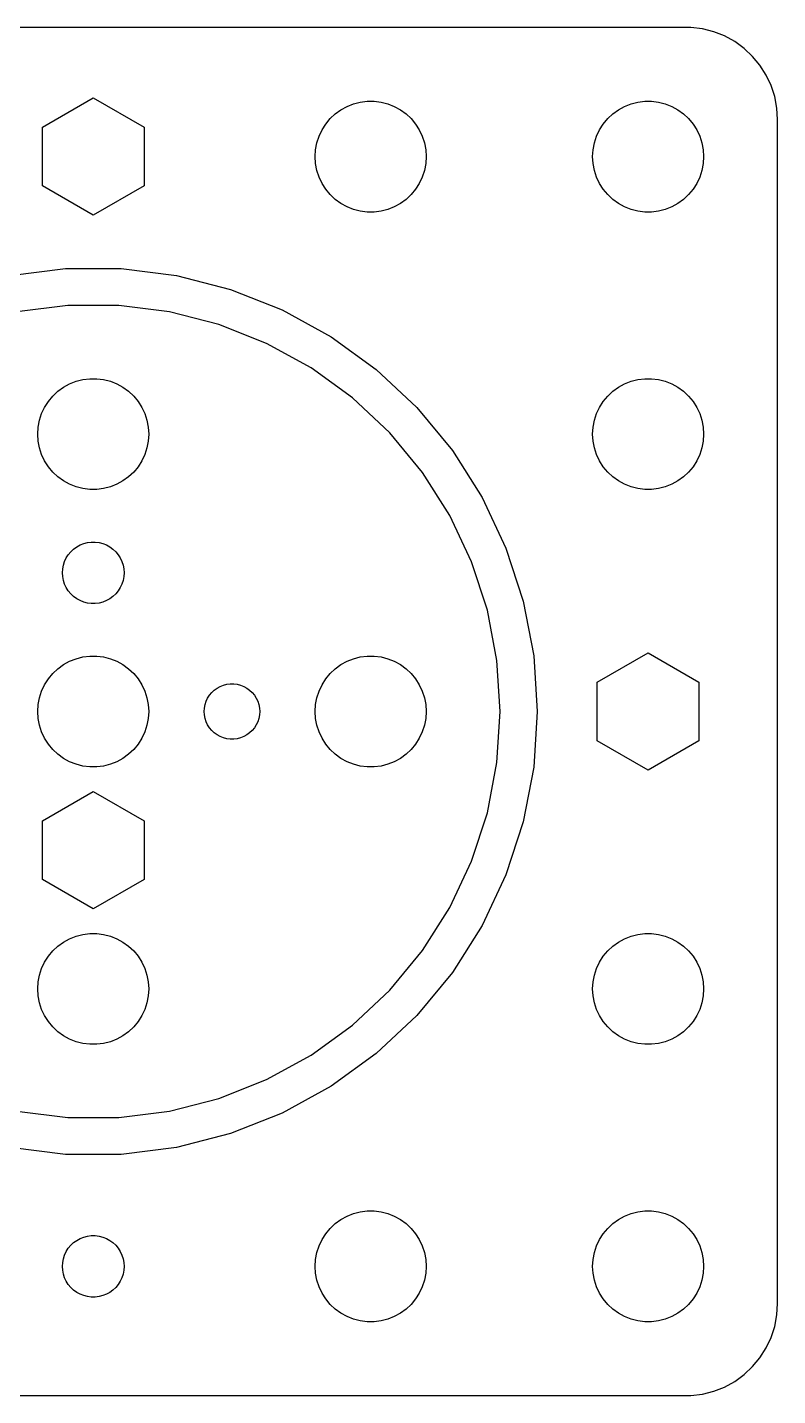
# Model space of a CAD drawing. Header units: metres. Extents: x -37 to 37, y -37 to 289.
# Drawn here: x -3.6 to 37, y 215 to 289 of the extents above; entities that cross this region are included whole.
import ezdxf

# ---------------------------------------------------------------- set-up
doc = ezdxf.new("R2010")
doc.units = ezdxf.units.M

msp = doc.modelspace()

# ---------------------------------------------------------------- linework, layer by layer
for p, q in [((32.3139, 288.99), (-32.3139, 288.99)), ((32.9369, 288.911), (32.3139, 288.99)), ((33.5451, 288.755), (32.9369, 288.911)), ((34.1289, 288.524), (33.5451, 288.755)), ((34.6791, 288.222), (34.1289, 288.524)), ((35.1871, 287.853), (34.6791, 288.222)), ((35.6448, 287.423), (35.1871, 287.853)), ((36.0451, 286.939), (35.6448, 287.423)), ((36.3815, 286.409), (36.0451, 286.939)), ((36.6489, 285.841), (36.3815, 286.409)), ((36.8429, 285.243), (36.6489, 285.841)), ((-2.74832, 283.587), (0, 285.173)), ((0, 285.173), (2.74832, 283.587)), ((13.7227, 284.714), (14.0729, 284.853)), ((14.0729, 284.853), (14.4379, 284.947)), ((14.4379, 284.947), (14.8116, 284.994)), ((14.8116, 284.994), (15.1884, 284.994)), ((15.1884, 284.994), (15.5621, 284.947)), ((15.5621, 284.947), (15.927, 284.853)), ((15.927, 284.853), (16.2773, 284.714)), ((28.7227, 284.714), (29.0729, 284.853)), ((29.0729, 284.853), (29.4379, 284.947)), ((29.4379, 284.947), (29.8116, 284.994)), ((29.8116, 284.994), (30.1884, 284.994)), ((30.1884, 284.994), (30.5621, 284.947)), ((30.5621, 284.947), (30.927, 284.853)), ((30.927, 284.853), (31.2773, 284.714)), ((36.9606, 284.627), (36.8429, 285.243)), ((12.8131, 284.054), (13.0877, 284.312)), ((13.0877, 284.312), (13.3925, 284.533)), ((13.3925, 284.533), (13.7227, 284.714)), ((16.2773, 284.714), (16.6075, 284.533)), ((16.6075, 284.533), (16.9123, 284.312)), ((16.9123, 284.312), (17.1869, 284.054)), ((27.8131, 284.054), (28.0877, 284.312)), ((28.0877, 284.312), (28.3925, 284.533)), ((28.3925, 284.533), (28.7227, 284.714)), ((31.2773, 284.714), (31.6075, 284.533)), ((31.6075, 284.533), (31.9123, 284.312)), ((31.9123, 284.312), (32.1869, 284.054)), ((37, 284), (36.9606, 284.627)), ((-2.74832, 280.413), (-2.74832, 283.587)), ((2.74832, 283.587), (2.74832, 280.413)), ((12.2107, 283.104), (12.3711, 283.445)), ((12.3711, 283.445), (12.5729, 283.763)), ((12.5729, 283.763), (12.8131, 284.054)), ((17.1869, 284.054), (17.427, 283.763)), ((17.427, 283.763), (17.6289, 283.445)), ((17.6289, 283.445), (17.7893, 283.104)), ((27.2107, 283.104), (27.3711, 283.445)), ((27.3711, 283.445), (27.5729, 283.763)), ((27.5729, 283.763), (27.8131, 284.054)), ((32.1869, 284.054), (32.427, 283.763)), ((32.427, 283.763), (32.6289, 283.445)), ((32.6289, 283.445), (32.7893, 283.104)), ((37, 220), (37, 284)), ((12.0237, 282.376), (12.0942, 282.746)), ((12.0942, 282.746), (12.2107, 283.104)), ((17.7893, 283.104), (17.9057, 282.746)), ((17.9057, 282.746), (17.9763, 282.376)), ((27.0237, 282.376), (27.0942, 282.746)), ((27.0942, 282.746), (27.2107, 283.104)), ((32.7893, 283.104), (32.9057, 282.746)), ((32.9057, 282.746), (32.9763, 282.376)), ((12, 282), (12.0237, 282.376)), ((12.0237, 281.624), (12, 282)), ((17.9763, 282.376), (18, 282)), ((18, 282), (17.9763, 281.624)), ((27, 282), (27.0237, 282.376)), ((27.0237, 281.624), (27, 282)), ((32.9763, 282.376), (33, 282)), ((33, 282), (32.9763, 281.624)), ((12.0942, 281.254), (12.0237, 281.624)), ((12.2107, 280.896), (12.0942, 281.254)), ((17.9057, 281.254), (17.7893, 280.896)), ((17.9763, 281.624), (17.9057, 281.254)), ((27.0942, 281.254), (27.0237, 281.624)), ((27.2107, 280.896), (27.0942, 281.254)), ((32.9057, 281.254), (32.7893, 280.896)), ((32.9763, 281.624), (32.9057, 281.254)), ((0, 278.827), (-2.74832, 280.413)), ((2.74832, 280.413), (0, 278.827)), ((12.3711, 280.555), (12.2107, 280.896)), ((12.5729, 280.237), (12.3711, 280.555)), ((17.6289, 280.555), (17.427, 280.237)), ((17.7893, 280.896), (17.6289, 280.555)), ((27.3711, 280.555), (27.2107, 280.896)), ((27.5729, 280.237), (27.3711, 280.555)), ((32.6289, 280.555), (32.427, 280.237)), ((32.7893, 280.896), (32.6289, 280.555)), ((12.8131, 279.946), (12.5729, 280.237)), ((13.0877, 279.688), (12.8131, 279.946)), ((13.3925, 279.467), (13.0877, 279.688)), ((16.9123, 279.688), (16.6075, 279.467)), ((17.1869, 279.946), (16.9123, 279.688)), ((17.427, 280.237), (17.1869, 279.946)), ((27.8131, 279.946), (27.5729, 280.237)), ((28.0877, 279.688), (27.8131, 279.946)), ((28.3925, 279.467), (28.0877, 279.688)), ((31.9123, 279.688), (31.6075, 279.467)), ((32.1869, 279.946), (31.9123, 279.688)), ((32.427, 280.237), (32.1869, 279.946)), ((13.7227, 279.286), (13.3925, 279.467)), ((14.0729, 279.147), (13.7227, 279.286)), ((14.4379, 279.053), (14.0729, 279.147)), ((14.8116, 279.006), (14.4379, 279.053)), ((15.1884, 279.006), (14.8116, 279.006)), ((15.5621, 279.053), (15.1884, 279.006)), ((15.927, 279.147), (15.5621, 279.053)), ((16.2773, 279.286), (15.927, 279.147)), ((16.6075, 279.467), (16.2773, 279.286)), ((28.7227, 279.286), (28.3925, 279.467)), ((29.0729, 279.147), (28.7227, 279.286)), ((29.4379, 279.053), (29.0729, 279.147)), ((29.8116, 279.006), (29.4379, 279.053)), ((30.1884, 279.006), (29.8116, 279.006)), ((30.5621, 279.053), (30.1884, 279.006)), ((30.927, 279.147), (30.5621, 279.053)), ((31.2773, 279.286), (30.927, 279.147)), ((31.6075, 279.467), (31.2773, 279.286)), ((-4.49715, 275.575), (-1.50696, 275.953)), ((-1.50696, 275.953), (1.50696, 275.953)), ((1.50696, 275.953), (4.49715, 275.575)), ((4.49715, 275.575), (7.4164, 274.825)), ((7.4164, 274.825), (10.2187, 273.716)), ((-1.38138, 273.957), (-4.12238, 273.61)), ((1.38138, 273.957), (-1.38138, 273.957)), ((4.12238, 273.61), (1.38138, 273.957)), ((6.79837, 272.923), (4.12238, 273.61)), ((10.2187, 273.716), (12.8598, 272.264)), ((9.36714, 271.906), (6.79837, 272.923)), ((12.8598, 272.264), (15.2982, 270.492)), ((11.7882, 270.575), (9.36714, 271.906)), ((14.0233, 268.951), (11.7882, 270.575)), ((15.2982, 270.492), (17.4952, 268.429)), ((-2.1869, 269.054), (-1.91226, 269.312)), ((-1.91226, 269.312), (-1.60747, 269.533)), ((-1.60747, 269.533), (-1.27733, 269.714)), ((-1.27733, 269.714), (-0.927048, 269.853)), ((-0.927048, 269.853), (-0.562134, 269.947)), ((-0.562134, 269.947), (-0.18837, 269.994)), ((-0.18837, 269.994), (0.18837, 269.994)), ((0.18837, 269.994), (0.562134, 269.947)), ((0.562134, 269.947), (0.927048, 269.853)), ((0.927048, 269.853), (1.27733, 269.714)), ((1.27733, 269.714), (1.60747, 269.533)), ((1.60747, 269.533), (1.91226, 269.312)), ((1.91226, 269.312), (2.1869, 269.054)), ((27.8131, 269.054), (28.0877, 269.312)), ((28.0877, 269.312), (28.3925, 269.533)), ((28.3925, 269.533), (28.7227, 269.714)), ((28.7227, 269.714), (29.0729, 269.853)), ((29.0729, 269.853), (29.4379, 269.947)), ((29.4379, 269.947), (29.8116, 269.994)), ((29.8116, 269.994), (30.1884, 269.994)), ((30.1884, 269.994), (30.5621, 269.947)), ((30.5621, 269.947), (30.927, 269.853)), ((30.927, 269.853), (31.2773, 269.714)), ((31.2773, 269.714), (31.6075, 269.533)), ((31.6075, 269.533), (31.9123, 269.312)), ((31.9123, 269.312), (32.1869, 269.054)), ((-2.62891, 268.445), (-2.42705, 268.763)), ((-2.42705, 268.763), (-2.1869, 269.054)), ((2.1869, 269.054), (2.42705, 268.763)), ((2.42705, 268.763), (2.62891, 268.445)), ((16.0373, 267.06), (14.0233, 268.951)), ((27.3711, 268.445), (27.5729, 268.763)), ((27.5729, 268.763), (27.8131, 269.054)), ((32.1869, 269.054), (32.427, 268.763)), ((32.427, 268.763), (32.6289, 268.445)), ((-2.90575, 267.746), (-2.78932, 268.104)), ((-2.78932, 268.104), (-2.62891, 268.445)), ((2.62891, 268.445), (2.78932, 268.104)), ((2.78932, 268.104), (2.90575, 267.746)), ((17.4952, 268.429), (19.4164, 266.107)), ((27.0942, 267.746), (27.2107, 268.104)), ((27.2107, 268.104), (27.3711, 268.445)), ((32.6289, 268.445), (32.7893, 268.104)), ((32.7893, 268.104), (32.9057, 267.746)), ((-3, 267), (-2.97633, 267.376)), ((-2.97633, 267.376), (-2.90575, 267.746)), ((2.90575, 267.746), (2.97633, 267.376)), ((2.97633, 267.376), (3, 267)), ((27, 267), (27.0237, 267.376)), ((27.0237, 267.376), (27.0942, 267.746)), ((32.9057, 267.746), (32.9763, 267.376)), ((32.9763, 267.376), (33, 267)), ((-2.97633, 266.624), (-3, 267)), ((-2.90575, 266.254), (-2.97633, 266.624)), ((2.97633, 266.624), (2.90575, 266.254)), ((3, 267), (2.97633, 266.624)), ((17.7984, 264.931), (16.0373, 267.06)), ((27.0237, 266.624), (27, 267)), ((27.0942, 266.254), (27.0237, 266.624)), ((32.9763, 266.624), (32.9057, 266.254)), ((33, 267), (32.9763, 266.624)), ((-2.78932, 265.896), (-2.90575, 266.254)), ((-2.62891, 265.555), (-2.78932, 265.896)), ((2.78932, 265.896), (2.62891, 265.555)), ((2.90575, 266.254), (2.78932, 265.896)), ((19.4164, 266.107), (21.0314, 263.562)), ((27.2107, 265.896), (27.0942, 266.254)), ((27.3711, 265.555), (27.2107, 265.896)), ((32.7893, 265.896), (32.6289, 265.555)), ((32.9057, 266.254), (32.7893, 265.896)), ((-2.42705, 265.237), (-2.62891, 265.555)), ((-2.1869, 264.946), (-2.42705, 265.237)), ((-1.91226, 264.688), (-2.1869, 264.946)), ((2.1869, 264.946), (1.91226, 264.688)), ((2.42705, 265.237), (2.1869, 264.946)), ((2.62891, 265.555), (2.42705, 265.237)), ((19.2787, 262.599), (17.7984, 264.931)), ((27.5729, 265.237), (27.3711, 265.555)), ((27.8131, 264.946), (27.5729, 265.237)), ((28.0877, 264.688), (27.8131, 264.946)), ((32.1869, 264.946), (31.9123, 264.688)), ((32.427, 265.237), (32.1869, 264.946)), ((32.6289, 265.555), (32.427, 265.237)), ((-1.60747, 264.467), (-1.91226, 264.688)), ((-1.27733, 264.286), (-1.60747, 264.467)), ((-0.927048, 264.147), (-1.27733, 264.286)), ((-0.562134, 264.053), (-0.927048, 264.147)), ((0.927048, 264.147), (0.562134, 264.053)), ((1.27733, 264.286), (0.927048, 264.147)), ((1.60747, 264.467), (1.27733, 264.286)), ((1.91226, 264.688), (1.60747, 264.467)), ((28.3925, 264.467), (28.0877, 264.688)), ((28.7227, 264.286), (28.3925, 264.467)), ((29.0729, 264.147), (28.7227, 264.286)), ((29.4379, 264.053), (29.0729, 264.147)), ((30.927, 264.147), (30.5621, 264.053)), ((31.2773, 264.286), (30.927, 264.147)), ((31.6075, 264.467), (31.2773, 264.286)), ((31.9123, 264.688), (31.6075, 264.467)), ((-0.18837, 264.006), (-0.562134, 264.053)), ((0.18837, 264.006), (-0.18837, 264.006)), ((0.562134, 264.053), (0.18837, 264.006)), ((21.0314, 263.562), (22.3146, 260.835)), ((29.8116, 264.006), (29.4379, 264.053)), ((30.1884, 264.006), (29.8116, 264.006)), ((30.5621, 264.053), (30.1884, 264.006)), ((20.4551, 260.099), (19.2787, 262.599)), ((-0.31192, 261.135), (-0.104523, 261.161)), ((-0.104523, 261.161), (0.104523, 261.161)), ((0.104523, 261.161), (0.31192, 261.135)), ((-1.45879, 260.302), (-1.34677, 260.478)), ((-1.34677, 260.478), (-1.21352, 260.64)), ((-1.21352, 260.64), (-1.06111, 260.783)), ((-1.06111, 260.783), (-0.891983, 260.906)), ((-0.891983, 260.906), (-0.708786, 261.006)), ((-0.708786, 261.006), (-0.51442, 261.083)), ((-0.51442, 261.083), (-0.31192, 261.135)), ((0.31192, 261.135), (0.51442, 261.083)), ((0.51442, 261.083), (0.708786, 261.006)), ((0.708786, 261.006), (0.891983, 260.906)), ((0.891983, 260.906), (1.06111, 260.783)), ((1.06111, 260.783), (1.21352, 260.64)), ((1.21352, 260.64), (1.34677, 260.478)), ((1.34677, 260.478), (1.45879, 260.302)), ((22.3146, 260.835), (23.246, 257.969)), ((-1.6647, 259.5), (-1.65157, 259.709)), ((-1.65157, 259.709), (-1.6124, 259.914)), ((-1.6124, 259.914), (-1.54779, 260.113)), ((-1.54779, 260.113), (-1.45879, 260.302)), ((1.45879, 260.302), (1.54779, 260.113)), ((1.54779, 260.113), (1.6124, 259.914)), ((1.6124, 259.914), (1.65157, 259.709)), ((1.65157, 259.709), (1.6647, 259.5)), ((21.3088, 257.471), (20.4551, 260.099)), ((-1.65157, 259.291), (-1.6647, 259.5)), ((-1.6124, 259.086), (-1.65157, 259.291)), ((-1.54779, 258.887), (-1.6124, 259.086)), ((1.6124, 259.086), (1.54779, 258.887)), ((1.65157, 259.291), (1.6124, 259.086)), ((1.6647, 259.5), (1.65157, 259.291)), ((-1.45879, 258.698), (-1.54779, 258.887)), ((-1.34677, 258.521), (-1.45879, 258.698)), ((-1.21352, 258.36), (-1.34677, 258.521)), ((-1.06111, 258.217), (-1.21352, 258.36)), ((-0.891983, 258.094), (-1.06111, 258.217)), ((1.06111, 258.217), (0.891983, 258.094)), ((1.21352, 258.36), (1.06111, 258.217)), ((1.34677, 258.521), (1.21352, 258.36)), ((1.45879, 258.698), (1.34677, 258.521)), ((1.54779, 258.887), (1.45879, 258.698)), ((-0.708786, 257.994), (-0.891983, 258.094)), ((-0.51442, 257.917), (-0.708786, 257.994)), ((-0.31192, 257.865), (-0.51442, 257.917)), ((-0.104523, 257.839), (-0.31192, 257.865)), ((0.104523, 257.839), (-0.104523, 257.839)), ((0.31192, 257.865), (0.104523, 257.839)), ((0.51442, 257.917), (0.31192, 257.865)), ((0.708786, 257.994), (0.51442, 257.917)), ((0.891983, 258.094), (0.708786, 257.994)), ((21.8265, 254.757), (21.3088, 257.471)), ((23.246, 257.969), (23.8107, 255.008)), ((-1.91226, 254.312), (-1.60747, 254.533)), ((-1.60747, 254.533), (-1.27733, 254.714)), ((-1.27733, 254.714), (-0.927048, 254.853)), ((-0.927048, 254.853), (-0.562134, 254.947)), ((-0.562134, 254.947), (-0.18837, 254.994)), ((-0.18837, 254.994), (0.18837, 254.994)), ((0.18837, 254.994), (0.562134, 254.947)), ((0.562134, 254.947), (0.927048, 254.853)), ((0.927048, 254.853), (1.27733, 254.714)), ((1.27733, 254.714), (1.60747, 254.533)), ((1.60747, 254.533), (1.91226, 254.312)), ((13.0877, 254.312), (13.3925, 254.533)), ((13.3925, 254.533), (13.7227, 254.714)), ((13.7227, 254.714), (14.0729, 254.853)), ((14.0729, 254.853), (14.4379, 254.947)), ((14.4379, 254.947), (14.8116, 254.994)), ((14.8116, 254.994), (15.1884, 254.994)), ((15.1884, 254.994), (15.5621, 254.947)), ((15.5621, 254.947), (15.927, 254.853)), ((15.927, 254.853), (16.2773, 254.714)), ((16.2773, 254.714), (16.6075, 254.533)), ((16.6075, 254.533), (16.9123, 254.312)), ((22, 252), (21.8265, 254.757)), ((23.8107, 255.008), (24, 252)), ((27.2517, 253.587), (30, 255.173)), ((30, 255.173), (32.7483, 253.587)), ((-2.62891, 253.445), (-2.42705, 253.763)), ((-2.42705, 253.763), (-2.1869, 254.054)), ((-2.1869, 254.054), (-1.91226, 254.312)), ((1.91226, 254.312), (2.1869, 254.054)), ((2.1869, 254.054), (2.42705, 253.763)), ((2.42705, 253.763), (2.62891, 253.445)), ((12.3711, 253.445), (12.5729, 253.763)), ((12.5729, 253.763), (12.8131, 254.054)), ((12.8131, 254.054), (13.0877, 254.312)), ((16.9123, 254.312), (17.1869, 254.054)), ((17.1869, 254.054), (17.427, 253.763)), ((17.427, 253.763), (17.6289, 253.445)), ((-2.90575, 252.746), (-2.78932, 253.104)), ((-2.78932, 253.104), (-2.62891, 253.445)), ((2.62891, 253.445), (2.78932, 253.104)), ((2.78932, 253.104), (2.90575, 252.746)), ((6.28647, 252.882), (6.40654, 253.027)), ((6.40654, 253.027), (6.54385, 253.156)), ((6.54385, 253.156), (6.69626, 253.266)), ((6.69626, 253.266), (6.86133, 253.357)), ((6.86133, 253.357), (7.03647, 253.427)), ((7.03647, 253.427), (7.21892, 253.473)), ((7.21892, 253.473), (7.40581, 253.497)), ((7.40581, 253.497), (7.59418, 253.497)), ((7.59418, 253.497), (7.78107, 253.473)), ((7.78107, 253.473), (7.96352, 253.427)), ((7.96352, 253.427), (8.13866, 253.357)), ((8.13866, 253.357), (8.30373, 253.266)), ((8.30373, 253.266), (8.45613, 253.156)), ((8.45613, 253.156), (8.59344, 253.027)), ((8.59344, 253.027), (8.71352, 252.882)), ((12.0942, 252.746), (12.2107, 253.104)), ((12.2107, 253.104), (12.3711, 253.445)), ((17.6289, 253.445), (17.7893, 253.104)), ((17.7893, 253.104), (17.9057, 252.746)), ((27.2517, 250.413), (27.2517, 253.587)), ((32.7483, 253.587), (32.7483, 250.413)), ((-3, 252), (-2.97633, 252.376)), ((-2.97633, 252.376), (-2.90575, 252.746)), ((2.90575, 252.746), (2.97633, 252.376)), ((2.97633, 252.376), (3, 252)), ((6.01183, 252.188), (6.04712, 252.373)), ((6.04712, 252.373), (6.10533, 252.552)), ((6.10533, 252.552), (6.18553, 252.723)), ((6.18553, 252.723), (6.28647, 252.882)), ((8.71352, 252.882), (8.81445, 252.723)), ((8.81445, 252.723), (8.89465, 252.552)), ((8.89465, 252.552), (8.95287, 252.373)), ((8.95287, 252.373), (8.98816, 252.188)), ((12, 252), (12.0237, 252.376)), ((12.0237, 252.376), (12.0942, 252.746)), ((17.9057, 252.746), (17.9763, 252.376)), ((17.9763, 252.376), (18, 252)), ((-2.97633, 251.624), (-3, 252)), ((-2.90575, 251.254), (-2.97633, 251.624)), ((2.97633, 251.624), (2.90575, 251.254)), ((3, 252), (2.97633, 251.624)), ((6, 252), (6.01183, 252.188)), ((6.01183, 251.812), (6, 252)), ((6.04712, 251.627), (6.01183, 251.812)), ((6.10533, 251.448), (6.04712, 251.627)), ((8.95287, 251.627), (8.89465, 251.448)), ((8.98816, 251.812), (8.95287, 251.627)), ((8.98816, 252.188), (9, 252)), ((9, 252), (8.98816, 251.812)), ((12.0237, 251.624), (12, 252)), ((12.0942, 251.254), (12.0237, 251.624)), ((17.9763, 251.624), (17.9057, 251.254)), ((18, 252), (17.9763, 251.624)), ((21.8265, 249.243), (22, 252)), ((24, 252), (23.8107, 248.992)), ((-2.78932, 250.896), (-2.90575, 251.254)), ((-2.62891, 250.555), (-2.78932, 250.896)), ((2.78932, 250.896), (2.62891, 250.555)), ((2.90575, 251.254), (2.78932, 250.896)), ((6.18553, 251.277), (6.10533, 251.448)), ((6.28647, 251.118), (6.18553, 251.277)), ((6.40654, 250.973), (6.28647, 251.118)), ((6.54385, 250.844), (6.40654, 250.973)), ((6.69626, 250.734), (6.54385, 250.844)), ((8.45613, 250.844), (8.30373, 250.734)), ((8.59344, 250.973), (8.45613, 250.844)), ((8.71352, 251.118), (8.59344, 250.973)), ((8.81445, 251.277), (8.71352, 251.118)), ((8.89465, 251.448), (8.81445, 251.277)), ((12.2107, 250.896), (12.0942, 251.254)), ((12.3711, 250.555), (12.2107, 250.896)), ((17.7893, 250.896), (17.6289, 250.555)), ((17.9057, 251.254), (17.7893, 250.896)), ((-2.42705, 250.237), (-2.62891, 250.555)), ((-2.1869, 249.946), (-2.42705, 250.237)), ((2.42705, 250.237), (2.1869, 249.946)), ((2.62891, 250.555), (2.42705, 250.237)), ((6.86133, 250.643), (6.69626, 250.734)), ((7.03647, 250.573), (6.86133, 250.643)), ((7.21892, 250.527), (7.03647, 250.573)), ((7.40581, 250.503), (7.21892, 250.527)), ((7.59418, 250.503), (7.40581, 250.503)), ((7.78107, 250.527), (7.59418, 250.503)), ((7.96352, 250.573), (7.78107, 250.527)), ((8.13866, 250.643), (7.96352, 250.573)), ((8.30373, 250.734), (8.13866, 250.643)), ((12.5729, 250.237), (12.3711, 250.555)), ((12.8131, 249.946), (12.5729, 250.237)), ((17.427, 250.237), (17.1869, 249.946)), ((17.6289, 250.555), (17.427, 250.237)), ((30, 248.827), (27.2517, 250.413)), ((32.7483, 250.413), (30, 248.827)), ((-1.91226, 249.688), (-2.1869, 249.946)), ((-1.60747, 249.467), (-1.91226, 249.688)), ((-1.27733, 249.286), (-1.60747, 249.467)), ((1.60747, 249.467), (1.27733, 249.286)), ((1.91226, 249.688), (1.60747, 249.467)), ((2.1869, 249.946), (1.91226, 249.688)), ((13.0877, 249.688), (12.8131, 249.946)), ((13.3925, 249.467), (13.0877, 249.688)), ((13.7227, 249.286), (13.3925, 249.467)), ((16.6075, 249.467), (16.2773, 249.286)), ((16.9123, 249.688), (16.6075, 249.467)), ((17.1869, 249.946), (16.9123, 249.688)), ((-0.927048, 249.147), (-1.27733, 249.286)), ((-0.562134, 249.053), (-0.927048, 249.147)), ((-0.18837, 249.006), (-0.562134, 249.053)), ((0.18837, 249.006), (-0.18837, 249.006)), ((0.562134, 249.053), (0.18837, 249.006)), ((0.927048, 249.147), (0.562134, 249.053)), ((1.27733, 249.286), (0.927048, 249.147)), ((14.0729, 249.147), (13.7227, 249.286)), ((14.4379, 249.053), (14.0729, 249.147)), ((14.8116, 249.006), (14.4379, 249.053)), ((15.1884, 249.006), (14.8116, 249.006)), ((15.5621, 249.053), (15.1884, 249.006)), ((15.927, 249.147), (15.5621, 249.053)), ((16.2773, 249.286), (15.927, 249.147)), ((21.3088, 246.529), (21.8265, 249.243)), ((23.8107, 248.992), (23.246, 246.031)), ((-2.74832, 246.087), (0, 247.673)), ((0, 247.673), (2.74832, 246.087)), ((20.4551, 243.901), (21.3088, 246.529)), ((-2.74832, 242.913), (-2.74832, 246.087)), ((2.74832, 246.087), (2.74832, 242.913)), ((23.246, 246.031), (22.3146, 243.165)), ((19.2787, 241.401), (20.4551, 243.901)), ((0, 241.327), (-2.74832, 242.913)), ((2.74832, 242.913), (0, 241.327)), ((22.3146, 243.165), (21.0314, 240.438)), ((17.7984, 239.069), (19.2787, 241.401)), ((21.0314, 240.438), (19.4164, 237.893)), ((-1.60747, 239.533), (-1.27733, 239.714)), ((-1.27733, 239.714), (-0.927048, 239.853)), ((-0.927048, 239.853), (-0.562134, 239.947)), ((-0.562134, 239.947), (-0.18837, 239.994)), ((-0.18837, 239.994), (0.18837, 239.994)), ((0.18837, 239.994), (0.562134, 239.947)), ((0.562134, 239.947), (0.927048, 239.853)), ((0.927048, 239.853), (1.27733, 239.714)), ((1.27733, 239.714), (1.60747, 239.533)), ((28.3925, 239.533), (28.7227, 239.714)), ((28.7227, 239.714), (29.0729, 239.853)), ((29.0729, 239.853), (29.4379, 239.947)), ((29.4379, 239.947), (29.8116, 239.994)), ((29.8116, 239.994), (30.1884, 239.994)), ((30.1884, 239.994), (30.5621, 239.947)), ((30.5621, 239.947), (30.927, 239.853)), ((30.927, 239.853), (31.2773, 239.714)), ((31.2773, 239.714), (31.6075, 239.533)), ((-2.42705, 238.763), (-2.1869, 239.054)), ((-2.1869, 239.054), (-1.91226, 239.312)), ((-1.91226, 239.312), (-1.60747, 239.533)), ((1.60747, 239.533), (1.91226, 239.312)), ((1.91226, 239.312), (2.1869, 239.054)), ((2.1869, 239.054), (2.42705, 238.763)), ((16.0373, 236.94), (17.7984, 239.069)), ((27.5729, 238.763), (27.8131, 239.054)), ((27.8131, 239.054), (28.0877, 239.312)), ((28.0877, 239.312), (28.3925, 239.533)), ((31.6075, 239.533), (31.9123, 239.312)), ((31.9123, 239.312), (32.1869, 239.054)), ((32.1869, 239.054), (32.427, 238.763)), ((-2.78932, 238.104), (-2.62891, 238.445)), ((-2.62891, 238.445), (-2.42705, 238.763)), ((2.42705, 238.763), (2.62891, 238.445)), ((2.62891, 238.445), (2.78932, 238.104)), ((27.2107, 238.104), (27.3711, 238.445)), ((27.3711, 238.445), (27.5729, 238.763)), ((32.427, 238.763), (32.6289, 238.445)), ((32.6289, 238.445), (32.7893, 238.104)), ((-2.97633, 237.376), (-2.90575, 237.746)), ((-2.90575, 237.746), (-2.78932, 238.104)), ((2.78932, 238.104), (2.90575, 237.746)), ((2.90575, 237.746), (2.97633, 237.376)), ((19.4164, 237.893), (17.4952, 235.571)), ((27.0237, 237.376), (27.0942, 237.746)), ((27.0942, 237.746), (27.2107, 238.104)), ((32.7893, 238.104), (32.9057, 237.746)), ((32.9057, 237.746), (32.9763, 237.376)), ((-3, 237), (-2.97633, 237.376)), ((-2.97633, 236.624), (-3, 237)), ((2.97633, 237.376), (3, 237)), ((3, 237), (2.97633, 236.624)), ((14.0233, 235.049), (16.0373, 236.94)), ((27, 237), (27.0237, 237.376)), ((27.0237, 236.624), (27, 237)), ((32.9763, 237.376), (33, 237)), ((33, 237), (32.9763, 236.624)), ((-2.90575, 236.254), (-2.97633, 236.624)), ((-2.78932, 235.896), (-2.90575, 236.254)), ((2.90575, 236.254), (2.78932, 235.896)), ((2.97633, 236.624), (2.90575, 236.254)), ((27.0942, 236.254), (27.0237, 236.624)), ((27.2107, 235.896), (27.0942, 236.254)), ((32.9057, 236.254), (32.7893, 235.896)), ((32.9763, 236.624), (32.9057, 236.254)), ((-2.62891, 235.555), (-2.78932, 235.896)), ((-2.42705, 235.237), (-2.62891, 235.555)), ((2.62891, 235.555), (2.42705, 235.237)), ((2.78932, 235.896), (2.62891, 235.555)), ((17.4952, 235.571), (15.2982, 233.508)), ((27.3711, 235.555), (27.2107, 235.896)), ((27.5729, 235.237), (27.3711, 235.555)), ((32.6289, 235.555), (32.427, 235.237)), ((32.7893, 235.896), (32.6289, 235.555)), ((-2.1869, 234.946), (-2.42705, 235.237)), ((-1.91226, 234.688), (-2.1869, 234.946)), ((-1.60747, 234.467), (-1.91226, 234.688)), ((1.91226, 234.688), (1.60747, 234.467)), ((2.1869, 234.946), (1.91226, 234.688)), ((2.42705, 235.237), (2.1869, 234.946)), ((11.7882, 233.425), (14.0233, 235.049)), ((27.8131, 234.946), (27.5729, 235.237)), ((28.0877, 234.688), (27.8131, 234.946)), ((28.3925, 234.467), (28.0877, 234.688)), ((31.9123, 234.688), (31.6075, 234.467)), ((32.1869, 234.946), (31.9123, 234.688)), ((32.427, 235.237), (32.1869, 234.946)), ((-1.27733, 234.286), (-1.60747, 234.467)), ((-0.927048, 234.147), (-1.27733, 234.286)), ((-0.562134, 234.053), (-0.927048, 234.147)), ((-0.18837, 234.006), (-0.562134, 234.053)), ((0.18837, 234.006), (-0.18837, 234.006)), ((0.562134, 234.053), (0.18837, 234.006)), ((0.927048, 234.147), (0.562134, 234.053)), ((1.27733, 234.286), (0.927048, 234.147)), ((1.60747, 234.467), (1.27733, 234.286)), ((28.7227, 234.286), (28.3925, 234.467)), ((29.0729, 234.147), (28.7227, 234.286)), ((29.4379, 234.053), (29.0729, 234.147)), ((29.8116, 234.006), (29.4379, 234.053)), ((30.1884, 234.006), (29.8116, 234.006)), ((30.5621, 234.053), (30.1884, 234.006)), ((30.927, 234.147), (30.5621, 234.053)), ((31.2773, 234.286), (30.927, 234.147)), ((31.6075, 234.467), (31.2773, 234.286)), ((9.36714, 232.094), (11.7882, 233.425)), ((15.2982, 233.508), (12.8598, 231.736)), ((6.79837, 231.077), (9.36714, 232.094)), ((12.8598, 231.736), (10.2187, 230.284)), ((4.12238, 230.39), (6.79837, 231.077)), ((-4.12238, 230.39), (-1.38138, 230.043)), ((1.38138, 230.043), (4.12238, 230.39)), ((10.2187, 230.284), (7.4164, 229.175)), ((-1.38138, 230.043), (1.38138, 230.043)), ((7.4164, 229.175), (4.49715, 228.425)), ((-1.50696, 228.047), (-4.49715, 228.425)), ((1.50696, 228.047), (-1.50696, 228.047)), ((4.49715, 228.425), (1.50696, 228.047)), ((14.0729, 224.853), (14.4379, 224.947)), ((14.4379, 224.947), (14.8116, 224.994)), ((14.8116, 224.994), (15.1884, 224.994)), ((15.1884, 224.994), (15.5621, 224.947)), ((15.5621, 224.947), (15.927, 224.853)), ((29.0729, 224.853), (29.4379, 224.947)), ((29.4379, 224.947), (29.8116, 224.994)), ((29.8116, 224.994), (30.1884, 224.994)), ((30.1884, 224.994), (30.5621, 224.947)), ((30.5621, 224.947), (30.927, 224.853)), ((12.8131, 224.054), (13.0877, 224.312)), ((13.0877, 224.312), (13.3925, 224.533)), ((13.3925, 224.533), (13.7227, 224.714)), ((13.7227, 224.714), (14.0729, 224.853)), ((15.927, 224.853), (16.2773, 224.714)), ((16.2773, 224.714), (16.6075, 224.533)), ((16.6075, 224.533), (16.9123, 224.312)), ((16.9123, 224.312), (17.1869, 224.054)), ((27.8131, 224.054), (28.0877, 224.312)), ((28.0877, 224.312), (28.3925, 224.533)), ((28.3925, 224.533), (28.7227, 224.714)), ((28.7227, 224.714), (29.0729, 224.853)), ((30.927, 224.853), (31.2773, 224.714)), ((31.2773, 224.714), (31.6075, 224.533)), ((31.6075, 224.533), (31.9123, 224.312)), ((31.9123, 224.312), (32.1869, 224.054)), ((-0.891983, 223.406), (-0.708786, 223.506)), ((-0.708786, 223.506), (-0.51442, 223.583)), ((-0.51442, 223.583), (-0.31192, 223.635)), ((-0.31192, 223.635), (-0.104523, 223.661)), ((-0.104523, 223.661), (0.104523, 223.661)), ((0.104523, 223.661), (0.31192, 223.635)), ((0.31192, 223.635), (0.51442, 223.583)), ((0.51442, 223.583), (0.708786, 223.506)), ((0.708786, 223.506), (0.891983, 223.406)), ((12.2107, 223.104), (12.3711, 223.445)), ((12.3711, 223.445), (12.5729, 223.763)), ((12.5729, 223.763), (12.8131, 224.054)), ((17.1869, 224.054), (17.427, 223.763)), ((17.427, 223.763), (17.6289, 223.445)), ((17.6289, 223.445), (17.7893, 223.104)), ((27.2107, 223.104), (27.3711, 223.445)), ((27.3711, 223.445), (27.5729, 223.763)), ((27.5729, 223.763), (27.8131, 224.054)), ((32.1869, 224.054), (32.427, 223.763)), ((32.427, 223.763), (32.6289, 223.445)), ((32.6289, 223.445), (32.7893, 223.104)), ((-1.54779, 222.613), (-1.45879, 222.802)), ((-1.45879, 222.802), (-1.34677, 222.979)), ((-1.34677, 222.979), (-1.21352, 223.14)), ((-1.21352, 223.14), (-1.06111, 223.283)), ((-1.06111, 223.283), (-0.891983, 223.406)), ((0.891983, 223.406), (1.06111, 223.283)), ((1.06111, 223.283), (1.21352, 223.14)), ((1.21352, 223.14), (1.34677, 222.979)), ((1.34677, 222.979), (1.45879, 222.802)), ((1.45879, 222.802), (1.54779, 222.613)), ((12.0237, 222.376), (12.0942, 222.746)), ((12.0942, 222.746), (12.2107, 223.104)), ((17.7893, 223.104), (17.9057, 222.746)), ((17.9057, 222.746), (17.9763, 222.376)), ((27.0237, 222.376), (27.0942, 222.746)), ((27.0942, 222.746), (27.2107, 223.104)), ((32.7893, 223.104), (32.9057, 222.746)), ((32.9057, 222.746), (32.9763, 222.376)), ((-1.6647, 222), (-1.65157, 222.209)), ((-1.65157, 221.791), (-1.6647, 222)), ((-1.65157, 222.209), (-1.6124, 222.414)), ((-1.6124, 222.414), (-1.54779, 222.613)), ((1.54779, 222.613), (1.6124, 222.414)), ((1.6124, 222.414), (1.65157, 222.209)), ((1.65157, 222.209), (1.6647, 222)), ((1.6647, 222), (1.65157, 221.791)), ((12, 222), (12.0237, 222.376)), ((12.0237, 221.624), (12, 222)), ((17.9763, 222.376), (18, 222)), ((18, 222), (17.9763, 221.624)), ((27, 222), (27.0237, 222.376)), ((27.0237, 221.624), (27, 222)), ((32.9763, 222.376), (33, 222)), ((33, 222), (32.9763, 221.624)), ((-1.6124, 221.586), (-1.65157, 221.791)), ((-1.54779, 221.387), (-1.6124, 221.586)), ((-1.45879, 221.198), (-1.54779, 221.387)), ((1.54779, 221.387), (1.45879, 221.198)), ((1.6124, 221.586), (1.54779, 221.387)), ((1.65157, 221.791), (1.6124, 221.586)), ((12.0942, 221.254), (12.0237, 221.624)), ((12.2107, 220.896), (12.0942, 221.254)), ((17.9057, 221.254), (17.7893, 220.896)), ((17.9763, 221.624), (17.9057, 221.254)), ((27.0942, 221.254), (27.0237, 221.624)), ((27.2107, 220.896), (27.0942, 221.254)), ((32.9057, 221.254), (32.7893, 220.896)), ((32.9763, 221.624), (32.9057, 221.254)), ((-1.34677, 221.022), (-1.45879, 221.198)), ((-1.21352, 220.86), (-1.34677, 221.022)), ((-1.06111, 220.717), (-1.21352, 220.86)), ((-0.891983, 220.594), (-1.06111, 220.717)), ((-0.708786, 220.494), (-0.891983, 220.594)), ((-0.51442, 220.417), (-0.708786, 220.494)), ((0.708786, 220.494), (0.51442, 220.417)), ((0.891983, 220.594), (0.708786, 220.494)), ((1.06111, 220.717), (0.891983, 220.594)), ((1.21352, 220.86), (1.06111, 220.717)), ((1.34677, 221.022), (1.21352, 220.86)), ((1.45879, 221.198), (1.34677, 221.022)), ((12.3711, 220.555), (12.2107, 220.896)), ((12.5729, 220.237), (12.3711, 220.555)), ((17.6289, 220.555), (17.427, 220.237)), ((17.7893, 220.896), (17.6289, 220.555)), ((27.3711, 220.555), (27.2107, 220.896)), ((27.5729, 220.237), (27.3711, 220.555)), ((32.6289, 220.555), (32.427, 220.237)), ((32.7893, 220.896), (32.6289, 220.555)), ((-0.31192, 220.365), (-0.51442, 220.417)), ((-0.104523, 220.339), (-0.31192, 220.365)), ((0.104523, 220.339), (-0.104523, 220.339)), ((0.31192, 220.365), (0.104523, 220.339)), ((0.51442, 220.417), (0.31192, 220.365)), ((12.8131, 219.946), (12.5729, 220.237)), ((13.0877, 219.688), (12.8131, 219.946)), ((17.1869, 219.946), (16.9123, 219.688)), ((17.427, 220.237), (17.1869, 219.946)), ((27.8131, 219.946), (27.5729, 220.237)), ((28.0877, 219.688), (27.8131, 219.946)), ((32.1869, 219.946), (31.9123, 219.688)), ((32.427, 220.237), (32.1869, 219.946)), ((36.9606, 219.373), (37, 220)), ((13.3925, 219.467), (13.0877, 219.688)), ((13.7227, 219.286), (13.3925, 219.467)), ((14.0729, 219.147), (13.7227, 219.286)), ((14.4379, 219.053), (14.0729, 219.147)), ((14.8116, 219.006), (14.4379, 219.053)), ((15.1884, 219.006), (14.8116, 219.006)), ((15.5621, 219.053), (15.1884, 219.006)), ((15.927, 219.147), (15.5621, 219.053)), ((16.2773, 219.286), (15.927, 219.147)), ((16.6075, 219.467), (16.2773, 219.286)), ((16.9123, 219.688), (16.6075, 219.467)), ((28.3925, 219.467), (28.0877, 219.688)), ((28.7227, 219.286), (28.3925, 219.467)), ((29.0729, 219.147), (28.7227, 219.286)), ((29.4379, 219.053), (29.0729, 219.147)), ((29.8116, 219.006), (29.4379, 219.053)), ((30.1884, 219.006), (29.8116, 219.006)), ((30.5621, 219.053), (30.1884, 219.006)), ((30.927, 219.147), (30.5621, 219.053)), ((31.2773, 219.286), (30.927, 219.147)), ((31.6075, 219.467), (31.2773, 219.286)), ((31.9123, 219.688), (31.6075, 219.467)), ((36.8429, 218.757), (36.9606, 219.373)), ((36.6489, 218.159), (36.8429, 218.757)), ((36.0451, 217.061), (36.3815, 217.591)), ((36.3815, 217.591), (36.6489, 218.159)), ((35.6448, 216.577), (36.0451, 217.061)), ((34.6791, 215.778), (35.1871, 216.147)), ((35.1871, 216.147), (35.6448, 216.577)), ((33.5451, 215.245), (34.1289, 215.476)), ((34.1289, 215.476), (34.6791, 215.778)), ((-32.3139, 215.01), (32.3139, 215.01)), ((32.3139, 215.01), (32.9369, 215.089)), ((32.9369, 215.089), (33.5451, 215.245))]:
    msp.add_line(p, q)

doc.saveas('drawing.dxf')
